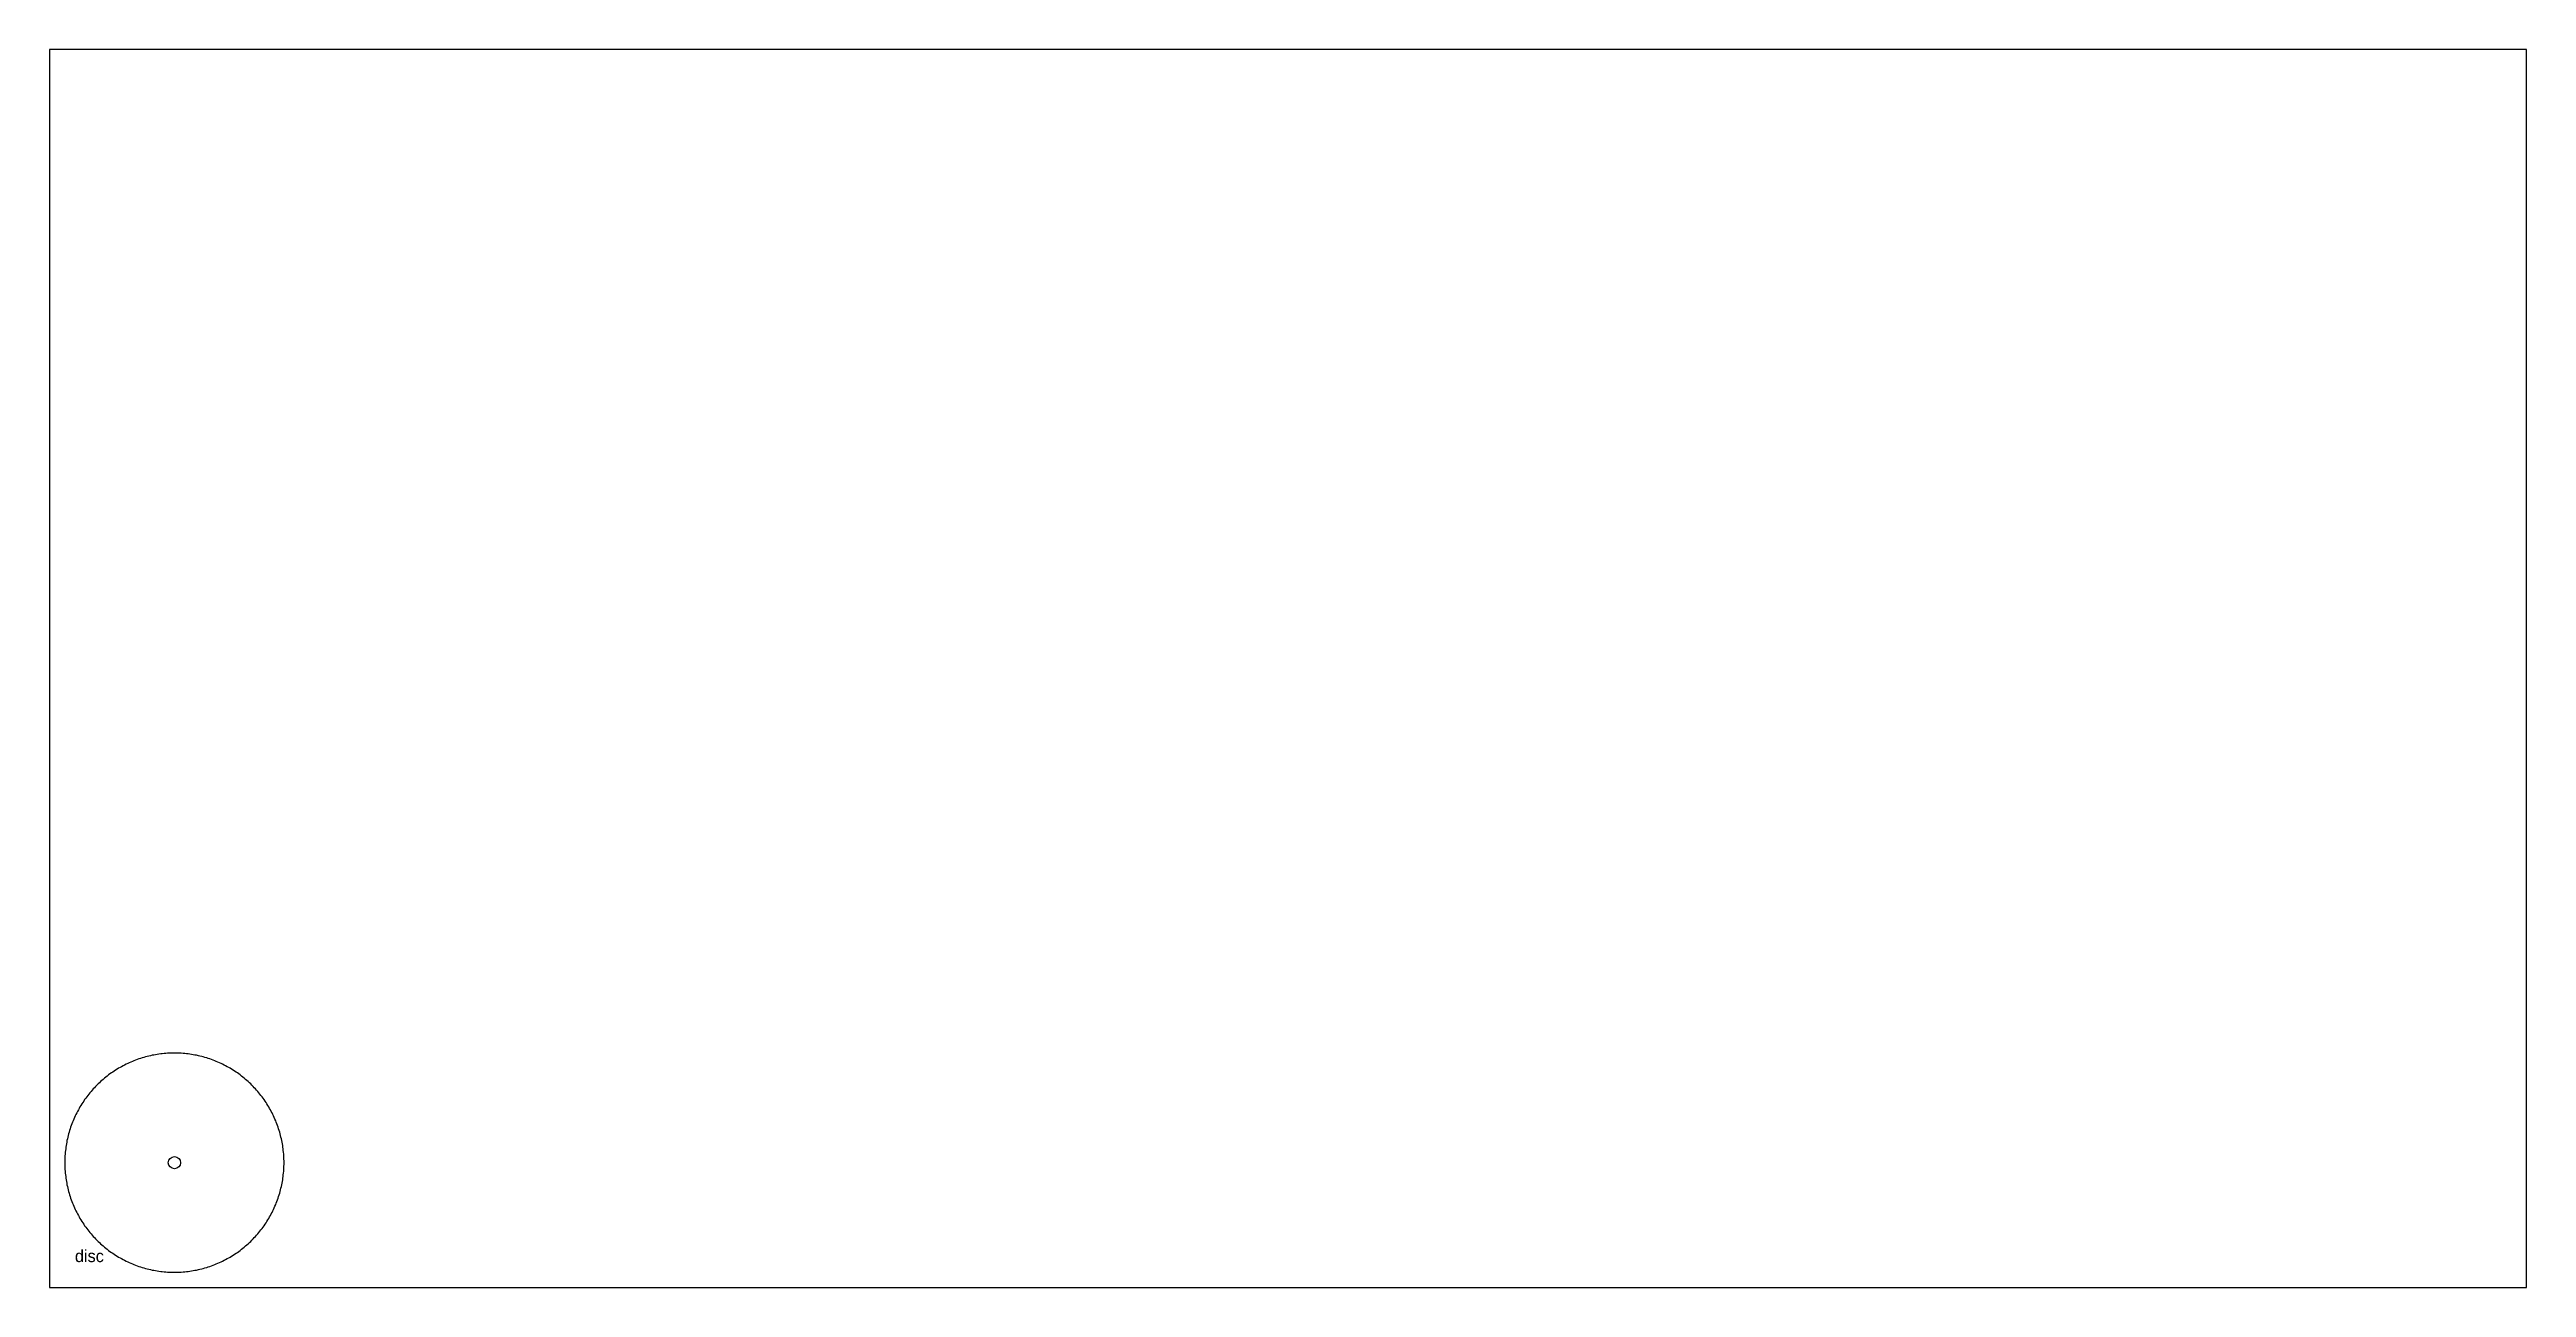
# Model space of a CAD drawing. Header units: millimetres. Extents: x 0 to 2440, y 0 to 1220.
import ezdxf

# ---------------------------------------------------------------- set-up
doc = ezdxf.new("R2010")
doc.units = ezdxf.units.MM
doc.layers.add('CUT_INSIDE', color=5, linetype='Continuous')
doc.layers.add('CUT_OUTSIDE', color=1, linetype='Continuous')

msp = doc.modelspace()

# ---------------------------------------------------------------- linework, layer by layer
at = {"layer": 'CUT_INSIDE'}
msp.add_circle((123, 123), 6, dxfattribs=at)
at = {"layer": 'CUT_OUTSIDE'}
msp.add_lwpolyline([(231, 123), (231, 124.7), (230.9, 126.4), (230.9, 128.1), (230.8, 129.8), (230.7, 131.5), (230.5, 133.2), (230.3, 134.9), (230.1, 136.5), (229.9, 138.2), (229.7, 139.9), (229.4, 141.6), (229.1, 143.2), (228.8, 144.9), (228.4, 146.6), (228, 148.2), (227.6, 149.9), (227.2, 151.5), (226.7, 153.1), (226.2, 154.8), (225.7, 156.4), (225.2, 158), (224.6, 159.6), (224, 161.2), (223.4, 162.8), (222.8, 164.3), (222.1, 165.9), (221.4, 167.4), (220.7, 169), (220, 170.5), (219.2, 172), (218.4, 173.5), (217.6, 175), (216.8, 176.5), (216, 178), (215.1, 179.4), (214.2, 180.9), (213.3, 182.3), (212.3, 183.7), (211.4, 185.1), (210.4, 186.5), (209.4, 187.8), (208.3, 189.2), (207.3, 190.5), (206.2, 191.8), (205.1, 193.1), (204, 194.4), (202.9, 195.7), (201.7, 196.9), (200.6, 198.2), (199.4, 199.4), (198.2, 200.6), (196.9, 201.7), (195.7, 202.9), (194.4, 204), (193.1, 205.1), (191.8, 206.2), (190.5, 207.3), (189.2, 208.3), (187.8, 209.4), (186.5, 210.4), (185.1, 211.4), (183.7, 212.3), (182.3, 213.3), (180.9, 214.2), (179.4, 215.1), (178, 216), (176.5, 216.8), (175, 217.6), (173.5, 218.4), (172, 219.2), (170.5, 220), (169, 220.7), (167.4, 221.4), (165.9, 222.1), (164.3, 222.8), (162.8, 223.4), (161.2, 224), (159.6, 224.6), (158, 225.2), (156.4, 225.7), (154.8, 226.2), (153.1, 226.7), (151.5, 227.2), (149.9, 227.6), (148.2, 228), (146.6, 228.4), (144.9, 228.8), (143.2, 229.1), (141.6, 229.4), (139.9, 229.7), (138.2, 229.9), (136.5, 230.1), (134.9, 230.3), (133.2, 230.5), (131.5, 230.7), (129.8, 230.8), (128.1, 230.9), (126.4, 230.9), (124.7, 231), (123, 231), (121.3, 231), (119.6, 230.9), (117.9, 230.9), (116.2, 230.8), (114.5, 230.7), (112.8, 230.5), (111.1, 230.3), (109.5, 230.1), (107.8, 229.9), (106.1, 229.7), (104.4, 229.4), (102.8, 229.1), (101.1, 228.8), (99.4, 228.4), (97.8, 228), (96.1, 227.6), (94.5, 227.2), (92.9, 226.7), (91.2, 226.2), (89.6, 225.7), (88, 225.2), (86.4, 224.6), (84.8, 224), (83.2, 223.4), (81.7, 222.8), (80.1, 222.1), (78.6, 221.4), (77, 220.7), (75.5, 220), (74, 219.2), (72.5, 218.4), (71, 217.6), (69.5, 216.8), (68, 216), (66.6, 215.1), (65.1, 214.2), (63.7, 213.3), (62.3, 212.3), (60.9, 211.4), (59.5, 210.4), (58.2, 209.4), (56.8, 208.3), (55.5, 207.3), (54.2, 206.2), (52.9, 205.1), (51.6, 204), (50.3, 202.9), (49.1, 201.7), (47.8, 200.6), (46.6, 199.4), (45.4, 198.2), (44.3, 196.9), (43.1, 195.7), (42, 194.4), (40.9, 193.1), (39.8, 191.8), (38.7, 190.5), (37.7, 189.2), (36.6, 187.8), (35.6, 186.5), (34.6, 185.1), (33.7, 183.7), (32.7, 182.3), (31.8, 180.9), (30.9, 179.4), (30, 178), (29.2, 176.5), (28.4, 175), (27.6, 173.5), (26.8, 172), (26, 170.5), (25.3, 169), (24.6, 167.4), (23.9, 165.9), (23.2, 164.3), (22.6, 162.8), (22, 161.2), (21.4, 159.6), (20.8, 158), (20.3, 156.4), (19.8, 154.8), (19.3, 153.1), (18.8, 151.5), (18.4, 149.9), (18, 148.2), (17.6, 146.6), (17.2, 144.9), (16.9, 143.2), (16.6, 141.6), (16.3, 139.9), (16.1, 138.2), (15.9, 136.5), (15.7, 134.9), (15.5, 133.2), (15.3, 131.5), (15.2, 129.8), (15.1, 128.1), (15.1, 126.4), (15, 124.7), (15, 123), (15, 121.3), (15.1, 119.6), (15.1, 117.9), (15.2, 116.2), (15.3, 114.5), (15.5, 112.8), (15.7, 111.1), (15.9, 109.5), (16.1, 107.8), (16.3, 106.1), (16.6, 104.4), (16.9, 102.8), (17.2, 101.1), (17.6, 99.4), (18, 97.8), (18.4, 96.1), (18.8, 94.5), (19.3, 92.9), (19.8, 91.2), (20.3, 89.6), (20.8, 88), (21.4, 86.4), (22, 84.8), (22.6, 83.2), (23.2, 81.7), (23.9, 80.1), (24.6, 78.6), (25.3, 77), (26, 75.5), (26.8, 74), (27.6, 72.5), (28.4, 71), (29.2, 69.5), (30, 68), (30.9, 66.6), (31.8, 65.1), (32.7, 63.7), (33.7, 62.3), (34.6, 60.9), (35.6, 59.5), (36.6, 58.2), (37.7, 56.8), (38.7, 55.5), (39.8, 54.2), (40.9, 52.9), (42, 51.6), (43.1, 50.3), (44.3, 49.1), (45.4, 47.8), (46.6, 46.6), (47.8, 45.4), (49.1, 44.3), (50.3, 43.1), (51.6, 42), (52.9, 40.9), (54.2, 39.8), (55.5, 38.7), (56.8, 37.7), (58.2, 36.6), (59.5, 35.6), (60.9, 34.6), (62.3, 33.7), (63.7, 32.7), (65.1, 31.8), (66.6, 30.9), (68, 30), (69.5, 29.2), (71, 28.4), (72.5, 27.6), (74, 26.8), (75.5, 26), (77, 25.3), (78.6, 24.6), (80.1, 23.9), (81.7, 23.2), (83.2, 22.6), (84.8, 22), (86.4, 21.4), (88, 20.8), (89.6, 20.3), (91.2, 19.8), (92.9, 19.3), (94.5, 18.8), (96.1, 18.4), (97.8, 18), (99.4, 17.6), (101.1, 17.2), (102.8, 16.9), (104.4, 16.6), (106.1, 16.3), (107.8, 16.1), (109.5, 15.9), (111.1, 15.7), (112.8, 15.5), (114.5, 15.3), (116.2, 15.2), (117.9, 15.1), (119.6, 15.1), (121.3, 15), (123, 15), (124.7, 15), (126.4, 15.1), (128.1, 15.1), (129.8, 15.2), (131.5, 15.3), (133.2, 15.5), (134.9, 15.7), (136.5, 15.9), (138.2, 16.1), (139.9, 16.3), (141.6, 16.6), (143.2, 16.9), (144.9, 17.2), (146.6, 17.6), (148.2, 18), (149.9, 18.4), (151.5, 18.8), (153.1, 19.3), (154.8, 19.8), (156.4, 20.3), (158, 20.8), (159.6, 21.4), (161.2, 22), (162.8, 22.6), (164.3, 23.2), (165.9, 23.9), (167.4, 24.6), (169, 25.3), (170.5, 26), (172, 26.8), (173.5, 27.6), (175, 28.4), (176.5, 29.2), (178, 30), (179.4, 30.9), (180.9, 31.8), (182.3, 32.7), (183.7, 33.7), (185.1, 34.6), (186.5, 35.6), (187.8, 36.6), (189.2, 37.7), (190.5, 38.7), (191.8, 39.8), (193.1, 40.9), (194.4, 42), (195.7, 43.1), (196.9, 44.3), (198.2, 45.4), (199.4, 46.6), (200.6, 47.8), (201.7, 49.1), (202.9, 50.3), (204, 51.6), (205.1, 52.9), (206.2, 54.2), (207.3, 55.5), (208.3, 56.8), (209.4, 58.2), (210.4, 59.5), (211.4, 60.9), (212.3, 62.3), (213.3, 63.7), (214.2, 65.1), (215.1, 66.6), (216, 68), (216.8, 69.5), (217.6, 71), (218.4, 72.5), (219.2, 74), (220, 75.5), (220.7, 77), (221.4, 78.6), (222.1, 80.1), (222.8, 81.7), (223.4, 83.2), (224, 84.8), (224.6, 86.4), (225.2, 88), (225.7, 89.6), (226.2, 91.2), (226.7, 92.9), (227.2, 94.5), (227.6, 96.1), (228, 97.8), (228.4, 99.4), (228.8, 101.1), (229.1, 102.8), (229.4, 104.4), (229.7, 106.1), (229.9, 107.8), (230.1, 109.5), (230.3, 111.1), (230.5, 112.8), (230.7, 114.5), (230.8, 116.2), (230.9, 117.9), (230.9, 119.6), (231, 121.3), (231, 123)], close=True, dxfattribs=at)
at = {"layer": 'SHEET_EDGE'}
msp.add_lwpolyline([(0, 0), (2440, 0), (2440, 1220), (0, 1220)], close=True, dxfattribs=at)

# ---------------------------------------------------------------- texts
at = {"layer": 'NOTES'}
msp.add_text('disc', height=12, dxfattribs=at).set_placement((25, 25))

doc.saveas('drawing.dxf')
